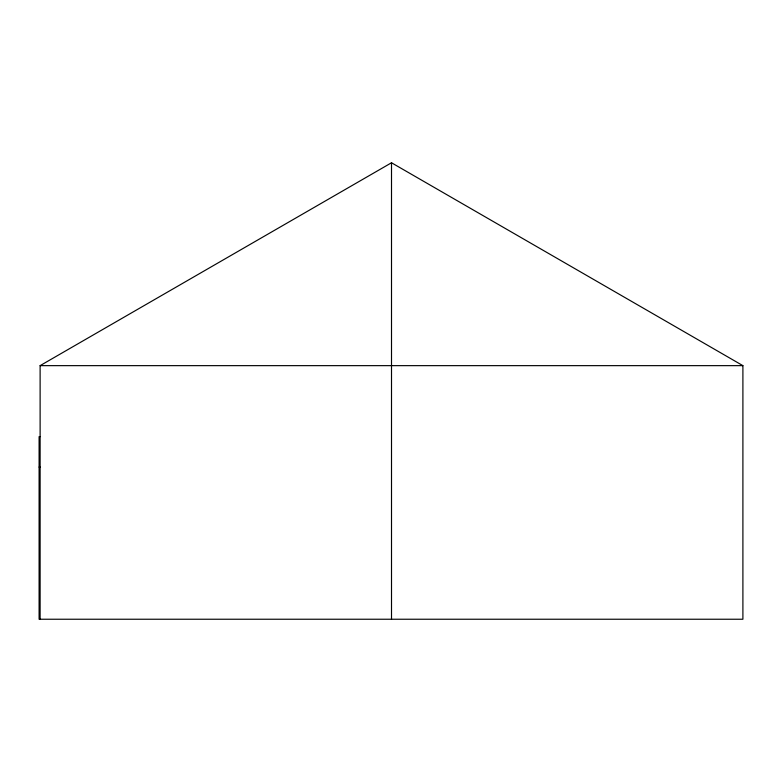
<?xml version="1.0" encoding="UTF-8"?>
<svg xmlns="http://www.w3.org/2000/svg" width="782" height="782" viewBox="0 0 782 782"><rect width="100%" height="100%" fill="white"/><g stroke="black" fill="none" stroke-linecap="round" stroke-linejoin="round"><path stroke-width="1.17" d="M40.117 619.236L40.117 365.644L391.508 162.764L742.9 365.644L742.9 619.236L39.1 619.236L39.1 436.649L40.117 436.649M40.117 365.644L742.9 365.644M39.1 467.079L40.117 467.079M391.508 162.764L391.508 619.236"/></g></svg>
